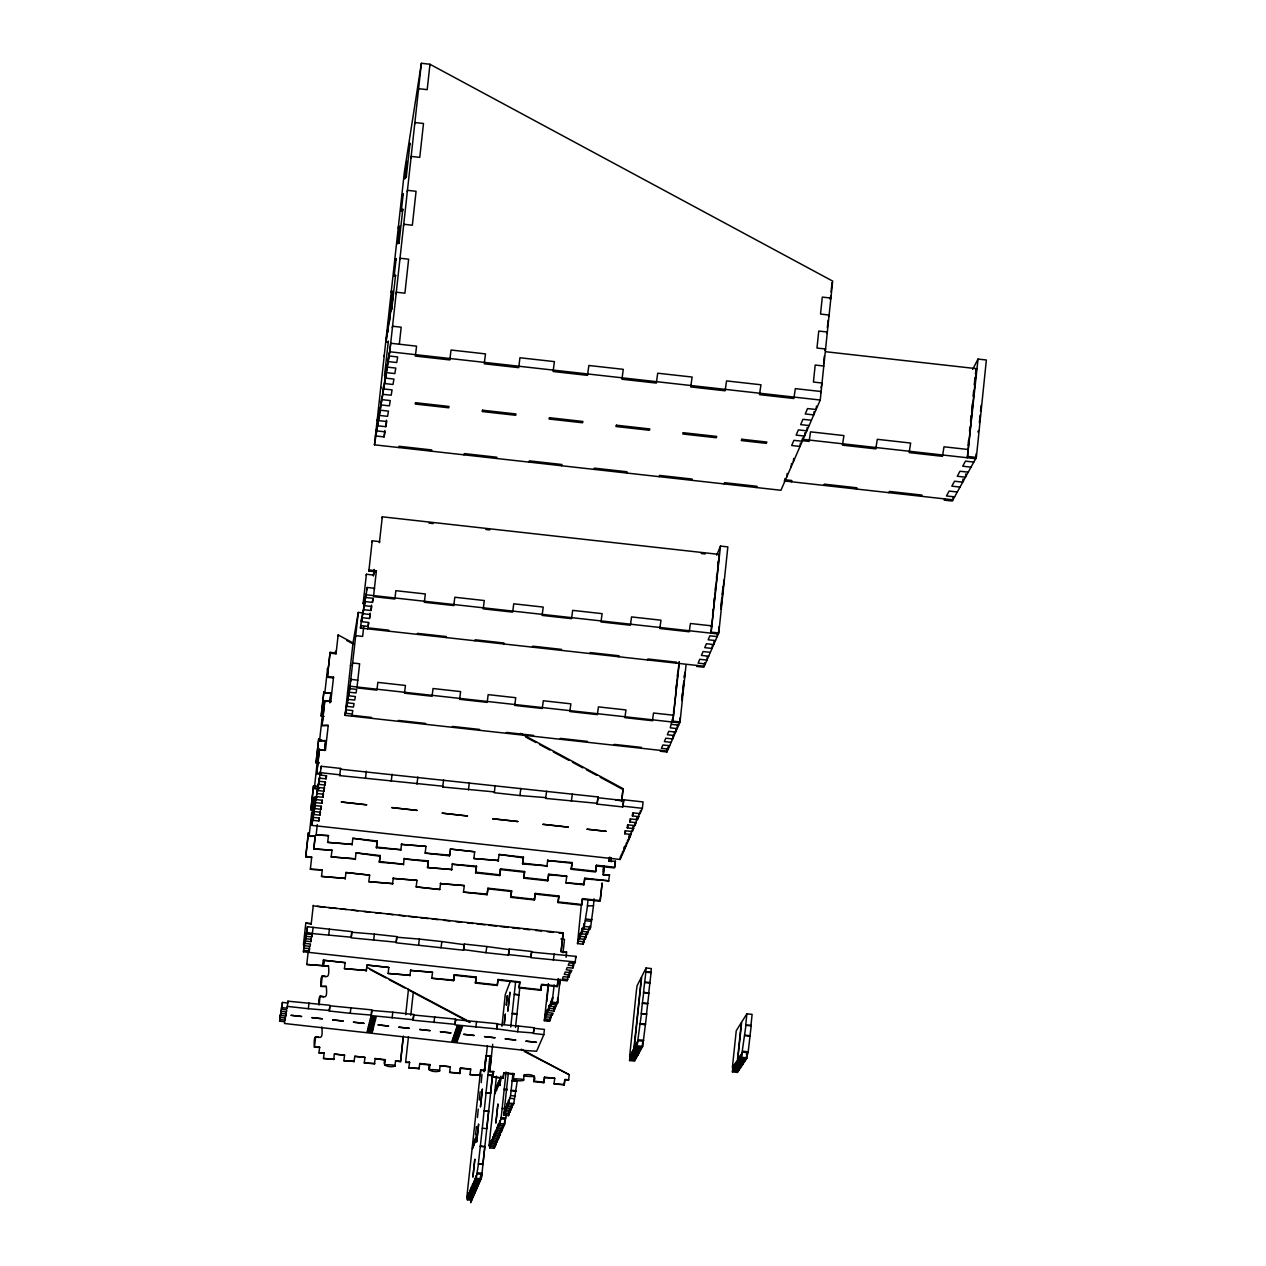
<?xml version="1.0" encoding="UTF-8"?>
<svg xmlns="http://www.w3.org/2000/svg" width="1266" height="1266" viewBox="0 0 1266 1266"><rect width="100%" height="100%" fill="white"/><g stroke="black" fill="none" stroke-linecap="round" stroke-linejoin="round"><path stroke-width="1.5" d="M953.314 496.62L952.982 499.833L784.208 480.953M963.062 478.896L962.73 482.14L954.517 481.222L951.826 486.16L960.008 487.078M968.031 445.379L968.585 439.982M969.914 427.117L969.519 430.994L970.215 429.696M970.516 421.293L971.101 415.47M971.702 409.646L972.304 403.838M973.095 396.147L973.665 390.545M974.234 384.943L975.01 377.474M975.39 373.739L976.482 368.659L825.669 351.726M976.482 368.659L967.335 457.754L978.032 359.069L986.356 360.003L976.371 457.422L952.317 501.035L944.199 500.133L944.863 498.931M965.816 473.911L965.483 477.171L957.238 476.253L959.976 471.253L968.237 472.171M976.181 453.734L975.675 458.688L802.327 439.286M979.346 422.86L980.137 415.09M980.533 411.213L981.134 405.389M784.667 481.697L784.999 478.469M786.819 476.76L787.151 473.516M791.171 466.79L791.503 463.514M793.355 461.742L793.703 458.466M732.397 1071.859L733.014 1070.909L738.157 1071.479L737.524 1072.429L732.397 1071.859L732.919 1066.747L732.381 1067.586L736.242 1030.746L741.354 1022.596L737.477 1059.737M733.014 1070.909L734.169 1064.817L733.631 1069.96L738.79 1070.514L739.423 1069.564L734.264 1068.995L733.631 1069.96M734.264 1068.995L735.419 1062.886L734.881 1068.029L740.056 1068.599L740.689 1067.634L735.514 1067.064L734.881 1068.029M800.365 443.132L800.033 446.439L791.677 445.505L793.893 440.331L802.28 441.264L802.628 437.957M735.514 1067.064L736.685 1060.955L736.147 1066.099L741.322 1066.668L741.955 1065.703L736.78 1065.133L736.147 1066.099M736.78 1065.133L737.951 1059.009L737.413 1064.168L742.588 1064.738L743.221 1063.772L738.046 1063.203L737.413 1064.168M737.793 1059.246L741.67 1022.089L746.893 1013.797L752.115 1014.383L750.912 1025.824L745.69 1025.238L746.893 1013.797M738.046 1063.203L739.217 1057.047L738.679 1062.221L743.87 1062.791L744.503 1061.826L739.312 1061.256L738.679 1062.221M804.891 432.735L804.543 436.074L796.14 435.124L798.387 429.886L806.822 430.836L807.17 427.497M739.312 1061.256L740.483 1055.084L739.945 1060.275L745.152 1060.845L745.801 1059.864L740.578 1059.294L739.945 1060.275M738.79 1070.514L739.138 1067.096M740.578 1059.294L741.765 1053.122L741.227 1058.313L746.434 1058.898L748.19 1051.84L751.244 1025.318L745.69 1025.238M741.227 1058.313L746.022 1024.732M741.322 1066.668L741.67 1063.234M742.588 1064.738L742.952 1061.304M745.152 1060.845L745.516 1057.395M746.434 1058.898L746.987 1053.692L746.339 1054.673M814.117 411.529L813.753 414.9L805.239 413.95L807.55 408.57L816.111 409.519L816.459 406.149M821.064 387.792L822.014 383.012L813.421 382.047L815.193 365.051L823.802 366.016M823.596 363.627L824.372 356.078M827.331 327.783L828.122 320.251M830.686 295.738L830.29 299.504L830.892 298.064L822.299 297.099L820.526 314.079L829.119 315.044L828.518 316.468M831.066 291.971L832.063 282.555M820.241 400.024L832.664 281.099L429.965 64.265L421.372 63.3L404.36 172.113L374.467 444.825L780.932 490.274L820.241 400.024L389.77 351.774L374.467 444.825M547.814 1012.626L553.163 1013.211L552.245 1015.316L546.912 1014.731L549.286 1005.188L548.716 1010.521L554.081 1011.107L554.461 1007.562M554.081 1011.107L555.378 1005.426M432.529 972.272L410.532 970.421L432.529 972.272L431.769 978.254L453.592 980.659L454.352 974.678L476.19 977.083L475.415 983.065L497.237 985.47L498.029 979.488L519.851 981.894L519.044 987.876L540.867 990.281L541.437 984.853L557.262 986.594L558.053 979.156M563.164 932.852L560.965 951.874L566.408 952.475L561.202 951.304L563.164 932.852L313.193 905.87M557.262 986.594L558.29 978.602M612.048 861.56L609.009 861.228L615.387 861.212L614.738 867.257L596.476 865.232L595.558 871.973L571.219 869.283L572.137 862.542L547.529 860.548L571.868 863.238M548.716 1010.521L551.121 1000.915L550.552 1006.264L555.932 1006.866L557.246 1001.153M571.219 869.283L572.137 862.542M550.552 1006.264L552.656 997.339L552.087 1002.704L557.483 1003.305L558.053 997.94L557.436 999.365M560.047 979.188L559.43 985.043M557.483 1003.305L560.173 979.726M563.038 952.839L564.478 939.388L560.885 938.992M566.076 957.333L566.662 951.905M564.177 1084.946L564.715 1079.882L568.75 1079.835L564.937 1079.407L564.177 1084.946L553.986 1083.838L554.745 1078.284L544.57 1077.176L543.81 1082.715L533.635 1081.591C541.278 1069.612 507.666 1076.67 534.173 1076.527M304.03 946.303L304.283 944.879L303.429 951.795L567.247 980.865L568.244 975.833M567.848 979.488L562.326 978.887L563.291 976.624L568.83 977.241L569.415 971.734M568.83 977.241L570.206 971.291M569.811 974.978L564.272 974.361L565.253 972.082L570.808 972.699L571.805 970.421L566.234 969.803L567.215 967.509L572.802 968.126L573.387 962.571M572.802 968.126L574.194 962.113M581.395 904.367L577.502 943.597L583.215 944.23L584.67 938.027M573.799 965.816L568.212 965.198L569.209 962.888L574.811 963.505L576.077 956.384L531.483 952.064L531.087 955.798M464.305 885.583L440.457 883.621L464.305 885.583L463.467 892.119L487.109 894.73L487.948 888.194L511.606 890.805L510.752 897.341L534.379 899.952L535.249 893.416L558.907 896.027L558.021 902.563L581.648 905.174L582.55 898.638L600.274 900.601L602.157 882.972L599.989 901.25L582.281 899.287M476.285 866.878L452.215 864.219L476.491 866.197L475.636 872.86L499.69 875.518L500.561 868.856L524.63 871.53L523.744 878.177L547.798 880.835L548.7 874.189L566.757 876.183L565.839 882.829L583.879 884.823L584.797 878.177L608.851 880.835L584.512 878.841M581.648 905.174L582.55 898.638M583.879 884.823L584.797 878.177M577.502 943.597L580.192 933.058L579.575 938.771L585.319 939.404L586.775 933.153M579.575 938.771L582.281 928.152L581.68 933.881L587.44 934.514L588.912 928.231M581.68 933.881L584.401 923.199L583.784 928.959L589.576 929.608L590.652 927.123L593.469 905.839L587.392 905.823L588.01 900.047M639.108 813.484L638.776 816.665L632.383 815.953L633.68 812.93L640.09 813.642L642.4 808.325L643.081 801.932L623.79 799.795L622.793 806.948L597.077 804.1L598.058 796.947L340.412 769.206L340.554 768.415L321.232 766.278L320.836 768.636M597.077 804.1L598.058 796.947M568.529 1080.294L569.289 1074.755L521.212 1049.213M583.215 944.23L583.61 940.432M583.784 928.959L587.661 905.19M585.509 937.489L585.921 933.691M589.576 929.608L589.988 925.763M595.716 870.47L596.476 865.232M594.007 898.765L593.469 905.839M603.328 869.932L603.74 866.023M603.819 867.305L603.122 871.894M603.186 874.869L609.484 874.853L603.186 874.869L604.088 866.324M603.471 874.189L604.199 867.352M609.009 861.228L609.373 857.762M609.294 860.532L609.674 857.082M608.566 881.5L609.484 874.853M610.94 861.181L611.304 857.778M596.191 865.928L614.437 867.938L615.387 861.212M621.511 801.473L623.094 788.671L520.579 733.362M623.094 788.671L621.812 800.745L615.735 800.08M622.793 806.948L623.79 799.795M313.367 814.165L311.847 825.385L620.118 859.472L620.451 856.417M621.036 857.383L621.369 854.313M622.271 854.566L622.587 851.48M631.354 831.319L631.022 834.452L624.724 833.756L625.056 830.623M623.505 851.733L623.996 847.112M624.739 848.885L625.072 845.799M633.918 825.432L633.586 828.581L627.256 827.885L627.588 824.736M625.974 846.02L626.306 842.934M627.24 843.156L627.556 840.054M636.671 817.915L636.165 822.647L629.803 821.95L630.136 818.785M628.49 840.276L628.98 835.607M629.756 837.364L630.088 834.247M632.383 815.953L632.715 812.772M624.724 833.756L625.99 830.828L632.304 831.525L632.794 826.825M627.256 827.885L628.522 824.926L634.867 825.622L635.2 822.473M629.803 821.95L631.101 818.96L637.463 819.656L637.795 816.491M640.09 813.642L640.422 810.462M629.566 1060.56L630.088 1059.595L635.231 1060.148L634.709 1061.13L629.566 1060.56L630.12 1055.433L629.661 1056.287L636.434 990.297L637.13 985.676L641.435 977.162L633.902 1048.343M630.088 1059.595L631.148 1053.486L630.61 1058.613L635.769 1059.183L636.656 1054.784M630.61 1058.613L632.193 1051.54L631.655 1056.683L636.814 1057.252L637.716 1052.837M631.655 1056.683L633.253 1049.577L632.699 1054.72L637.874 1055.29L638.412 1054.325L633.222 1053.755L632.699 1054.72M633.222 1053.755L634.298 1047.599M633.76 1052.774L634.282 1051.777L639.472 1052.362L638.934 1053.344L633.76 1052.774L641.704 976.64L646.087 967.968L651.31 968.553L650.866 972.715L645.644 972.13L646.087 967.968M634.282 1051.777L635.358 1045.621L634.804 1050.796L640.01 1051.366L640.533 1050.384L635.342 1049.815L634.804 1050.796M635.342 1049.815L636.418 1043.643L635.864 1048.818L641.071 1049.403L641.609 1048.406L636.402 1047.837L635.864 1048.818M660.567 750.406L660.219 751.229L666.945 751.988L667.356 748.143M636.402 1047.837L637.478 1041.649L636.94 1046.84L642.147 1047.409L642.685 1046.428L646.736 1013.797L641.245 1013.734L642.337 1003.337L643.714 992.402L648.936 992.987L646.467 1014.319L642.986 1013.939M668.559 745.737L668.195 749.092L661.453 748.348L662.909 744.978L669.667 745.721M636.94 1046.84L641.514 1013.227M643.445 992.924L645.913 971.592L651.135 972.177L648.667 993.509L643.714 992.402M677.484 725.212L677.12 728.615L670.268 727.855L672.309 719.262M673.496 712.457L673.876 708.818M676.076 688.008L676.487 684.115M677.31 676.313L677.721 672.42M679.13 661.833L672.752 722.063L679.367 662.181M637.874 1055.29L638.238 1051.856M638.934 1053.344L639.298 1049.894M672.99 735.562L672.626 738.933L665.821 738.189L664.365 741.591L671.138 742.335M674.477 732.128L674.113 735.514L667.293 734.755L668.78 731.321L675.617 732.08L675.981 728.678M642.147 1047.409L642.701 1042.219M682.548 692.676L681.709 700.478L683.957 682.026M682.96 688.783L683.782 680.981M684.194 677.073L684.985 672.278L684.368 678.133M680.19 717.695L679.636 722.823L350.207 686.235L345.064 715.385L667.309 751.149M666.945 751.988L680.032 721.952L686.045 664.919M704.656 662.704L704.276 666.264L360.446 628.031L361.665 618.473L361.237 620.894M707.346 656.516L706.966 660.092L699.75 659.285L698.104 663.131L705.289 663.938M711.318 626.86L711.729 622.983M712.552 615.197L713.169 609.373M713.992 601.603L714.404 597.71M715.211 589.94L715.622 586.063M716.445 578.325L716.841 574.511M717.648 566.899L718.249 561.186M382.11 517.905L382.3 516.813L719.294 554.429L710.986 633.158L720.496 546.073L727.839 546.896L718.771 632.968L703.864 667.214L696.68 666.422L697.091 665.473M712.41 644.853L712.03 648.461L704.751 647.638L706.444 643.714L713.739 644.536L714.119 640.913M717.569 632.968L717.189 636.624L709.846 635.801L708.137 639.773L715.464 640.58M720.924 606.303L721.747 598.533M722.158 594.64L722.981 586.87M718.534 632.145L719.104 626.67M720.955 609.168L724.025 580.018L723.582 581.047M405.595 1062.396L409.551 1062.332L405.595 1062.396L408.475 1036.696M410.785 1015.3L413.333 991.927M396.859 936.618L396.258 942.205L351.157 937.837L351.758 932.251L374.372 934.134L396.859 936.618L396.1 942.79L418.571 945.275L419.347 939.087L441.834 941.572L441.043 947.743L463.514 950.228L464.305 944.056L486.777 946.525L485.97 952.697L508.426 955.181L509.249 949.009L531.72 951.478L530.881 957.65L575.476 961.97M427.497 867.542L451.772 869.52L427.497 867.542L428.335 860.88L404.076 858.902L428.145 861.56M427.686 866.862L428.335 860.88M413.618 1015.015L455.649 1019.114L455.095 1024.321L413.048 1020.222L413.776 1014.509L392.824 1012.199L371.745 1010.41L371.175 1015.617L413.207 1019.716L413.776 1014.509M408.855 1067.887L419.204 1068.52L408.855 1067.887L409.551 1062.332M495.101 785.537L494.42 791.93L442.704 787.009L443.606 779.824M419.046 1068.995L419.758 1063.456L429.949 1064.579C422.353 1076.575 455.934 1069.485 429.396 1069.643M416.973 880.361L393.14 878.398L416.973 880.361L416.166 886.896L439.808 889.507L440.631 882.972M425.977 846.384L401.433 844.39L425.977 846.384L425.139 853.126L449.493 855.832L449.984 851.29M449.493 855.832L450.348 849.075L474.703 851.781L473.848 858.522L498.424 860.516L473.848 858.522M433.985 1022.532L434.713 1016.804M429.237 1070.118L429.949 1064.579M451.566 870.201L452.421 863.539M468.452 789.857L469.354 782.689M439.429 1071.242L440.141 1065.687L450.332 1066.811L449.62 1072.365L459.795 1073.473L460.523 1067.934L470.715 1069.058L469.987 1074.597L480.352 1075.245L469.987 1074.597M453.592 980.659L454.352 974.678M455.475 1019.621L497.522 1023.719L496.968 1028.926L454.921 1024.843L455.649 1019.114M463.514 950.228L464.305 944.056M475.636 872.86L476.491 866.197M459.795 1073.473L460.523 1067.934M475.415 983.065L476.19 977.083M487.109 894.73L487.948 888.194M475.842 1027.137L476.586 1021.425M498.187 861.212L499.073 854.471L523.428 857.161L522.542 863.903L547.134 865.912L522.779 863.206M499.69 875.518L500.561 868.856M480.653 1069.833L466.758 1197.905L467.803 1195.452L467.344 1199.788L471.696 1200.263L471.996 1197.367M480.162 1075.72L480.89 1070.166L484.72 1070.593L487.394 1045.653M467.344 1199.788L469.006 1192.635L468.547 1196.987L472.914 1197.462L473.215 1194.566M468.547 1196.987L470.224 1189.803L469.749 1194.17L474.133 1194.645L474.608 1190.277L473.99 1191.702M469.749 1194.17L471.443 1186.954L470.968 1191.338L475.367 1191.812L475.842 1187.429L475.225 1188.853M470.968 1191.338L472.677 1184.074L472.202 1188.473L476.617 1188.964L476.934 1186.02M485.907 1056.16L484.245 1071.716L486.081 1055.733M470.936 1199.82L470.635 1202.7L481.523 1177.697L492.901 1071.732M472.202 1188.473L473.911 1181.178L473.437 1185.593L477.868 1186.084L478.342 1181.669L477.709 1183.124M473.437 1185.593L475.161 1178.266L474.687 1182.697L479.134 1183.188L479.608 1178.757L478.975 1180.213M474.687 1182.697L476.427 1175.339L475.937 1179.785L480.4 1180.276L480.874 1175.829L480.241 1177.301M475.066 1190.325L474.75 1193.237L470.366 1192.762M475.937 1179.785L478.485 1163.834L482.947 1164.324L478.326 1164.214L482.314 1128.196L486.777 1128.686L488.692 1110.883L484.071 1110.788L482.314 1128.196M485.986 1093.001L490.607 1093.08L485.986 1093.001L489.8 1057.442M497.237 985.47L498.029 979.488M484.229 1110.393L486.144 1092.59M476.301 1187.461L475.984 1190.388L471.585 1189.913M489.625 1071.622L493.629 1071.574L489.625 1071.622L491.445 1055.923L486.176 1055.844L491.255 1056.414M489.815 1071.147L492.696 1044.308M494.42 791.93L494.183 792.706L519.915 795.554L520.848 788.386M478.817 1181.684L478.501 1184.644L474.07 1184.153M480.083 1178.773L479.767 1181.732L475.32 1181.241M496.952 1027.707L497.522 1023.719M510.752 897.341L511.606 890.805M477.535 1172.759L481.998 1173.25L481.033 1178.804L476.57 1178.314M482.789 1164.704L484.862 1146.505L480.4 1146.015M490.448 1093.492L492.521 1075.293L488.059 1074.802M513.458 1078.885C539.981 1078.727 506.368 1085.801 514.012 1073.805L503.821 1072.698L503.077 1078.236L492.901 1077.113L493.629 1071.574M508.426 955.181L509.249 949.009M496.478 1076.195L488.977 1146.015L490.164 1143.245L489.673 1147.866L494.294 1148.373L495.307 1143.704M501.969 1026.22L505.245 994.585L510.594 980.533M489.673 1147.866L491.525 1140.065L491.034 1144.686L495.671 1145.208L496.367 1143.609L491.714 1143.103L491.034 1144.686M491.714 1143.103L492.901 1136.852L492.395 1141.505L497.063 1142.011L498.266 1135.76M522.542 863.903L523.428 857.161M492.395 1141.505L494.278 1133.624L493.787 1138.292L498.456 1138.799L499.659 1132.516M500.909 1076.211L499.896 1085.548L500.877 1077.651M493.787 1138.292L495.686 1130.364L495.18 1135.048L499.864 1135.57L501.083 1129.256M494.294 1148.373L494.626 1145.287M495.18 1135.048L497.079 1127.088L496.573 1131.788L501.289 1132.31L502.333 1127.531M523.744 878.177L524.63 871.53M495.671 1145.208L496.177 1140.571L495.481 1142.169M496.573 1131.788L498.503 1123.797L497.997 1128.497L502.713 1129.019L503.773 1124.224M503.077 1078.236L503.821 1072.698M497.063 1142.011L497.396 1138.909M497.997 1128.497L499.928 1120.457L499.421 1125.189L504.169 1125.711L506.353 1114.254M498.456 1138.799L498.788 1135.697M499.421 1125.189L501.178 1117.53L506.068 1072.001M510.752 1026.979L515.626 981.561M499.864 1135.57L500.197 1132.453M501.289 1132.31L501.621 1129.177M509.802 1109.143L508.552 1115.631L503.757 1115.109L508.362 1072.808M503.757 1115.109L505.735 1106.895L505.213 1111.706L510.04 1112.228L511.132 1107.307M504.169 1125.711L504.675 1120.98M505.213 1111.706L507.207 1103.446L506.701 1108.256L511.527 1108.794L512.619 1103.841M519.044 987.876L519.851 981.894M515.515 1027.501L519.772 987.749M506.701 1108.256L508.695 1099.964L508.188 1104.807L513.031 1105.329L513.79 1103.588L517.208 1081.085L512.144 1080.99L517.208 1081.085M508.188 1104.807L510.578 1095.581L512.983 1073.22M508.552 1115.631L509.059 1110.852M496.968 1028.926L517.683 1031.743L518.459 1026.03L534.157 1027.755L533.382 1033.467L543.842 1034.623L544.396 1029.416L533.935 1028.261L533.572 1031.727M513.268 1079.36L514.012 1073.805M510.04 1112.228L510.372 1109.032M534.379 899.952L535.249 893.416M597.378 803.34L545.63 798.403L546.596 791.234M523.444 1080.468L524.203 1074.929M546.88 866.593L547.782 859.851M547.798 880.835L548.7 874.189M540.867 990.281L541.674 984.299L557.499 986.04M533.635 1081.591L534.379 1076.053M550.251 1017.247L549.65 1021.282L544.348 1020.697L548.289 983.745M544.348 1020.697L545.678 1013.623L545.108 1018.908L550.425 1019.494L551.707 1013.876M548.558 984.426L546.706 1001.707M545.108 1018.908L547.482 1009.429L546.912 1014.731M558.021 902.563L558.907 896.027M553.337 960.134L554.176 953.963M571.362 801.251L572.327 794.099M552.087 1002.704L554.16 984.885M543.81 1082.715L544.57 1077.176M543.842 1034.623L536.61 1051.223L526.118 1050.574L284.502 1023.498L284.803 1021.741L279.644 1021.171L280.466 1014.383M279.644 1021.171L281.147 1010.315M279.913 1019.526L285.072 1020.095L285.42 1018.07L280.245 1017.5L281.827 1006.201L281.479 1008.258M280.577 1015.474L285.768 1016.044L286.116 1014.003L280.91 1013.433L281.258 1011.376L286.464 1011.945L286.812 1009.888L281.59 1009.318L282.445 1002.435L287.667 1003.02L287.968 1001.184L329.983 1005.283L329.302 1011.012L350.239 1013.322L371.318 1015.11L371.872 1009.888L329.872 1005.805L329.302 1011.012M285.072 1020.095L285.451 1016.677M285.768 1016.044L286.148 1012.594M281.59 1009.318L281.859 1007.641L287.097 1008.211L287.968 1001.184M305.707 856.845L308.413 832.664L305.707 856.845L311.626 857.493L305.818 856.18M313.826 810.193L310.882 809.86L313.462 786.392L316.532 786.012M316.025 762.939L318.731 738.758L316.025 762.939L318.985 763.271M321.184 716.065L323.874 691.869L321.184 716.065L324.143 716.382M310.882 809.86L313.572 785.68M309.078 836.288L315.218 836.256L309.078 836.288L311.705 812.392M318.842 789.003L314.332 788.496L316.959 764.617M319.57 740.752L325.71 740.657L319.57 740.752L322.197 716.888M324.824 693.056L330.948 692.945L324.824 693.056L327.562 668.432L327.435 669.223M321.263 774.333L316.706 773.827L319.349 749.662L325.441 750.342L328.226 725.418L322.007 725.513L328.226 725.418M322.007 725.513L324.792 700.604L330.869 701.269L324.666 701.38M327.308 677.263L327.435 676.455L333.528 677.136L333.385 677.943L327.308 677.263L330.094 652.338L336.17 653.019L336.044 653.826L329.951 653.161M314.158 797.264L311.389 822.188L314.158 797.264L317.212 797.612M316.706 773.827L319.475 748.902M322.134 724.738L324.792 700.604M327.435 676.455L330.094 652.338M311.847 825.385L314.332 808.278M313.651 814.465L315.297 802.343L314.126 811.522L320.377 812.218L319.871 815.162L313.651 814.465L313.161 817.393L319.38 818.089L318.89 821.001L312.686 820.305M314.617 808.563L320.884 809.259L321.374 806.284L315.107 805.587L316.278 796.361L315.788 799.352M315.107 805.587L315.598 802.597L321.896 803.293L322.403 800.286L316.089 799.59L317.275 790.3L316.785 793.339M316.089 799.59L316.595 796.583L322.909 797.279L323.431 794.241L317.086 793.545L318.288 784.192M317.592 790.49L319.301 778.02L318.098 787.436L324.46 788.132L323.938 791.203L317.592 790.49L317.086 793.545M318.605 784.35L324.982 785.062L325.504 781.961L319.111 781.264L320.314 771.785L319.807 774.903M319.111 781.264L319.618 778.147L326.042 778.859L326.565 775.741L320.14 775.029L321.232 766.278M310.344 869.251L322.292 869.9L310.344 869.251L311.737 856.829M313.778 848.916L331.977 850.23L313.778 848.916L315.092 836.968M324.587 750.596L325.584 741.417M329.825 702.899L330.822 693.721M305.802 923.136L311.278 923.737L305.802 923.136L303.429 944.847M313.905 848.236L315.218 836.256M324.697 749.852L325.71 740.657M329.951 702.124L330.948 692.945M316.152 834.959L328.464 835.607L316.152 834.959L317.291 824.593M330.743 702.06L333.528 677.136M336.044 653.826L338.149 634.946L353.8 643.381M303.429 951.795L303.682 950.37L309.205 950.988L309.632 948.661L304.077 948.06L305.106 940.211L304.695 942.553M304.077 948.06L304.489 945.734L310.043 946.335L310.471 943.993L304.9 943.392L305.929 935.495M304.9 943.392L306.768 930.732M305.328 941.034L310.898 941.651L311.325 939.293L305.739 938.676L307.464 926.744L313.098 927.377L312.37 933.564L351.283 937.236L351.885 931.649L313.098 927.377M318.89 821.001L319.222 817.915M306.15 936.302L311.752 936.919L312.196 934.545L306.578 933.928L307.464 926.744M319.871 815.162L320.377 810.525M320.884 809.259L321.216 806.141M321.896 803.293L322.229 800.175M322.909 797.279L323.431 792.563M323.938 791.203L324.46 786.471M324.982 785.062L325.33 781.897M326.042 778.859L326.391 775.678M306.752 964.486L322.703 965.673L306.752 964.486L308.271 950.988M311.167 924.322L313.303 905.285M308.951 952.396L309.553 946.905M310.898 941.651L311.309 937.948M311.752 936.919L312.164 933.216M321.517 876.436L345.317 878.398L321.517 876.436L322.292 869.9M287.097 1008.211L287.398 1006.407L308.35 1008.701L309.015 1002.973M327.672 842.365L352.185 844.359L327.672 842.365L328.464 835.607M345.064 715.385L352.977 643.175L358.294 612.443L363.453 613.013M442.704 787.009L442.91 786.218L339.715 775.599L340.554 768.415M331.186 856.892L355.414 858.87L331.186 856.892L331.977 850.23M358.294 612.443L349.78 688.625L356.664 689.384L356.015 692.961L349.147 692.201L349.891 685.397L348.53 695.762L355.366 696.522L354.733 700.066L347.897 699.307L348.641 692.534L347.28 702.82L354.084 703.58L353.451 707.077L346.662 706.333L347.406 699.592L345.444 713.28L352.201 714.024L352.818 710.558L346.045 709.815M389.77 351.774L421.372 63.3M322.593 966.227L323.305 960.229L345.143 962.651L344.431 968.632L366.412 970.484L344.431 968.632M314.427 1047.235L319.618 1047.314L314.427 1047.235C312.417 1024.273 324.033 1049.799 321.849 1027.011M319.048 1004.967C317.434 984.726 328.669 1008.796 326.28 986.436L321.089 986.388L326.28 986.436M321.089 986.388C319.111 963.41 330.679 988.968 328.511 966.164L323.305 966.132L328.511 966.164M323.305 966.132L323.859 961.068M314.522 1046.745L315.63 1036.601M319.159 1004.46L320.076 996.01M321.184 985.882L322.308 975.738M323.416 965.61L323.969 960.546M374.23 569.463L373.612 575.049L366.412 574.258L363.105 603.771L363.279 602.774M361.57 621.669L363.057 610.513L361.57 621.669L368.802 622.476L368.089 626.417L360.873 625.626L360.446 628.031M362.978 613.709L364.481 602.458L362.978 613.709L370.258 614.516L369.53 618.504L362.266 617.697M364.386 605.654L365.906 594.324L364.386 605.654L371.713 606.461L370.985 610.497L363.69 609.69M328.669 935.352L329.397 929.165M365.114 601.587L372.441 602.41L373.185 598.312L365.827 597.505L367.108 587.471L374.483 588.294L374.293 589.339M368.849 571.013L369.023 569.969L376.398 570.776L376.208 571.836L368.849 571.013L372.22 540.788L379.594 541.611L379.404 542.671L382.3 516.813M375.337 436.786L376.809 427.908L375.923 435.995L384.104 436.912L384.817 430.44M363.69 626.749L362.646 636.418L355.746 635.659L355.588 636.592M384.104 436.912L384.959 431.817L376.746 430.899L378.487 417.622L377.6 425.772L385.829 426.689L386.541 420.185M318.969 1052.869L324.159 1052.948L318.969 1052.869L319.618 1047.314M373.423 576.077L374.04 570.475M368.089 626.417L368.485 622.84M399.328 344.225L401.18 327.198L392.571 326.232L392.333 327.672M369.53 618.504L370.115 613.124M370.985 610.497L371.571 605.085M372.441 602.41L372.837 598.771M376.398 570.776L373.502 596.634L394.865 599.008L395.862 590.684L425.344 593.96L424.316 602.284L453.782 605.559L454.81 597.251L484.277 600.527L483.232 608.851L512.667 612.127L513.743 603.803L543.209 607.094L542.117 615.403L571.552 618.678L572.659 610.37L602.11 613.646L600.97 621.954L630.405 625.23L631.544 616.922L660.994 620.198L659.823 628.506L689.242 631.781L690.413 623.489L711.761 625.863M323.51 1058.503L333.813 1059.136L323.51 1058.503L324.159 1052.948M345.191 879.047L345.966 872.511L369.64 875.123L368.849 881.658L392.666 883.621L368.849 881.658M352.043 845.055L352.85 838.298L377.221 840.988L376.413 847.745L400.942 849.739L376.572 847.049M355.271 859.551L356.062 852.888L380.164 855.547L379.357 862.225L403.601 864.203L379.515 861.545M333.702 1059.626L334.366 1054.072L344.558 1055.195L343.893 1060.75L354.211 1061.383L343.893 1060.75M365.463 778.448L366.317 771.263M350.239 1013.322L350.935 1007.594M376.413 847.745L377.221 840.988M354.084 1061.858L354.765 1056.303L364.956 1057.427L364.276 1062.981L374.594 1063.63L364.276 1062.981M366.27 971.038L366.998 965.056L388.836 967.461L388.108 973.443L410.089 975.295L388.108 973.443M379.357 862.225L380.164 855.547M373.628 940.322L374.372 934.134M391.226 781.296L392.096 774.127M372.489 1031.252L367.346 1030.682L367.077 1031.679L372.236 1032.249L372.869 1027.834M392.507 884.285L393.315 877.734M374.467 1064.105L375.147 1058.55L385.355 1059.674C377.774 1071.669 411.355 1064.579 384.801 1064.753M400.768 850.435L401.607 843.694M403.427 864.884L404.25 858.221M384.658 1065.228L385.355 1059.674M416.957 784.145L417.843 776.976M392.112 1017.927L392.824 1012.199M394.85 1066.336L395.546 1060.797L400.642 1061.351L403.379 1036.126M395.546 1060.797L400.499 1061.826L403.237 1036.617M405.706 1014.699L408.459 989.332M409.931 975.849L410.69 969.867M406.592 162.649L406.829 161.162L404.819 178.87L405.057 177.382M401.733 196.103L401.955 194.663M409.804 144.704L410.042 143.169L406.196 177.588L406.433 176.085M418.35 90.297L418.603 88.667L427.196 89.649L429.965 64.265L429.712 65.911M403.047 195.091L403.268 193.619L401.259 211.327L401.496 209.855M398.22 228.117L398.442 226.693M414.631 124.131L414.884 122.533L423.493 123.498L419.774 157.38L411.181 156.414L410.928 157.981M399.486 227.564L399.708 226.108L397.698 243.8L397.935 242.36M394.707 260.147L394.929 258.755M402.588 210.504L402.825 209.032L398.98 243.452L399.217 241.996M395.926 260.052L396.147 258.628L394.137 276.305L394.359 274.896M391.194 292.209L391.416 290.832M407.209 191.862L407.462 190.327L416.071 191.293L412.352 225.237L403.743 224.256L403.506 225.775M392.365 292.557L392.587 291.164L390.577 308.825L390.798 307.448M387.681 324.302L387.887 322.941M395.372 276.431L395.593 275.007L391.748 309.426L391.969 308.018M335.411 652.037L335.537 651.23M338.022 635.769L338.149 634.946M314.332 788.496L318.969 788.275M384.152 356.411L384.373 355.081M399.787 259.704L400.024 258.232L408.633 259.198L404.914 293.19L396.29 292.224L396.052 293.68M380.639 388.535L380.844 387.238M388.124 342.453L388.346 341.076L384.5 375.496L384.722 374.15M377.11 420.692L377.315 419.41M282.16 1004.128L282.445 1002.435M320.14 775.029L320.52 772.671L339.858 774.808L339.715 775.599M385.829 426.689L386.716 421.531L378.439 420.613L380.196 407.225L379.294 415.422L387.586 416.34L388.472 411.118L380.164 410.2L381.936 396.685L381.019 404.93L389.374 405.864L390.276 400.578L381.889 399.629L383.677 386.003L382.775 394.312L391.178 395.245L392.08 389.881L383.661 388.947L385.465 375.179L384.548 383.535L392.998 384.484L393.932 379.056L385.434 378.107L387.269 364.212L386.336 372.631L394.85 373.581L395.783 368.074L387.254 367.124L389.089 353.103L388.156 361.57L396.733 362.535L397.682 356.949L389.073 355.983L390.703 343.26L416.561 346.156L415.375 356.078L449.826 359.94L451.028 350.017L485.495 353.894L484.261 363.801L518.696 367.662L519.946 357.756L554.397 361.617L553.115 371.508L587.535 375.369L588.848 365.478L623.283 369.34L621.938 379.23L656.342 383.076L657.703 373.201L692.122 377.046L690.73 386.937L725.117 390.798L726.542 380.908L760.945 384.769L759.505 394.644L793.877 398.505L795.333 388.63L821.128 391.511L820.542 392.887M350.492 665.9L350.65 664.998M366.238 575.27L366.412 574.258M372.03 541.848L372.22 540.788M347.564 692.644L347.707 691.774M352.581 663.906L352.755 662.988L359.639 663.764L356.933 687.897L376.92 690.128L377.854 682.39L405.436 685.46L404.503 693.182L432.07 696.253L433.019 688.514L460.602 691.584L459.621 699.307L487.188 702.361L488.17 694.638L515.737 697.708L514.74 705.431L542.275 708.485L543.304 700.763L570.871 703.833L569.827 711.539L597.362 714.61L598.422 706.887L625.974 709.941L624.898 717.664L652.433 720.718L653.509 713.011L673.48 715.227M345.792 708.707L346.172 706.57M350.524 681.788L350.951 679.399L357.851 680.174M366.634 590.209L367.108 587.471M365.827 597.505L366.301 594.783L718.344 633.981M398.885 447.563L399.106 446.297L431.674 449.936L431.437 451.202M312.37 933.564L306.847 932.346M351.806 716.145L351.964 715.274L371.555 717.458L371.381 718.313M367.646 628.822L367.836 627.841L388.725 630.167L388.535 631.148M308.35 1008.701L329.413 1010.49M323.305 960.229L345.143 962.651M345.966 872.511L369.64 875.123M352.85 838.298L377.062 841.7M356.062 852.888L380.006 856.243M398.363 721.303L398.553 720.449L425.55 723.44L425.344 724.294M417.321 634.345L417.543 633.38L446.344 636.576L446.123 637.558M463.973 454.826L464.258 453.592L496.81 457.232L496.509 458.466M334.366 1054.072L344.558 1055.195M366.998 965.056L388.836 967.461M354.765 1056.303L364.956 1057.427M452.326 727.285L452.548 726.447L479.545 729.438L479.292 730.292M474.908 640.754L475.161 639.789L503.963 642.986L503.678 643.951M416.166 886.896L439.808 889.507M425.139 853.126L449.683 855.136M529.046 462.106L529.378 460.871L561.93 464.511L561.566 465.746M375.147 1058.55L385.212 1060.148M419.347 939.087L396.717 937.204M418.571 945.275L441.043 947.743M450.348 849.075L474.703 851.781M441.834 941.572L464.116 944.642M431.769 978.254L453.766 980.106M506.273 733.283L506.527 732.428L533.508 735.419L533.223 736.274M532.464 647.163L532.749 646.182L561.534 649.395L561.218 650.36M463.467 892.119L487.315 894.081M594.086 469.385L594.466 468.151L627.002 471.775L626.591 473.009M499.073 854.471L523.19 857.857M519.915 795.554L545.899 797.627L545.63 798.403M440.141 1065.687L450.332 1066.811M486.777 946.525L509.027 949.595M485.97 952.697L463.704 949.642M560.189 739.265L560.49 738.41L587.456 741.401L587.139 742.256M589.988 653.557L590.32 652.591L619.106 655.788L618.742 656.753M659.095 476.649L659.539 475.415L692.059 479.054L691.6 480.289M449.62 1072.365L459.969 1073.014M470.715 1069.058L460.349 1068.409M480.89 1070.166L484.72 1070.593M481.982 1074.343L481.207 1082.636M614.089 745.247L614.421 744.408L641.387 747.399L641.039 748.238M647.496 659.95L647.875 659L676.645 662.197L676.25 663.147M480.115 1091.735L479.339 1100.043M566.757 876.183L548.447 874.853M565.839 882.829L584.164 884.159M724.089 483.913L724.579 482.694L757.084 486.318L756.577 487.552M478.247 1109.127L477.472 1117.451M492.901 1077.113L503.282 1077.762M476.38 1126.534L475.589 1134.858M518.459 1026.03L497.332 1024.226M517.683 1031.743L533.587 1032.961M716.746 555.173L720.496 546.073M718.851 555.473L719.294 554.429M826.745 333.449L827.347 332.024L818.754 331.059L816.981 348.055L825.574 349.005L824.973 350.413M674.841 699.718L675.221 698.832M502.016 1108.462L505.371 1108.383M553.733 1007.894L554.192 1006.834M575.413 957.919L576.077 956.384M620.118 859.472L631.022 834.452M632.304 831.525L633.586 828.581M634.867 825.622L636.165 822.647M637.463 819.656L638.776 816.665M791.361 481.76L791.899 480.526L784.73 479.735M823.85 485.4L824.419 484.166L856.94 487.806L856.354 489.024M554.745 1078.284L544.348 1077.635M553.986 1083.838L564.399 1084.487M569.289 1074.755L524.44 1051.524M888.827 492.664L889.444 491.445L921.965 495.085L921.316 496.288M972.668 369.356L978.032 359.069M977.843 431.928L978.555 430.63M673.132 721.177L680.032 721.952M671.755 724.374L678.639 725.133M323.764 692.644L326.707 692.977M318.605 739.486L321.564 739.819M319.349 749.662L323.922 750.168M316.152 762.211L319.111 762.543M597.758 797.707L623.473 800.555M623.109 806.189L642.4 808.325M316.816 773.083L321.39 773.589M313.462 786.392L316.405 786.724M310.993 809.164L313.952 809.496M571.488 868.603L595.843 871.293M500.339 869.536L524.393 872.195M475.842 872.179L499.928 874.838M523.997 877.512L548.067 880.171M487.742 888.843L511.385 891.47M535.012 894.081L558.638 896.676M510.973 896.692L534.632 899.303M558.274 901.914L581.917 904.525M586.174 919.053L591.997 919.702M585.478 920.714L591.269 921.347M584.86 926.49L590.652 927.123M582.724 931.428L588.5 932.061M317.086 906.314L324.903 907.168M328.796 907.595L336.598 908.466M340.507 908.893L346.362 909.542M352.217 910.175L358.072 910.824M363.912 911.473L369.767 912.121M375.622 912.77L381.477 913.419M387.333 914.052L393.188 914.701M399.043 915.35L404.898 915.998M408.791 916.426L416.593 917.28M420.502 917.723L428.304 918.578M432.212 919.005L438.068 919.654M443.923 920.303L449.762 920.952M455.618 921.601L461.473 922.234M467.328 922.882L473.183 923.531M477.076 923.958L484.894 924.829M488.787 925.256L496.589 926.111M500.497 926.554L508.299 927.408M512.208 927.836L520.01 928.706M523.918 929.133L529.758 929.782M535.613 930.415L541.468 931.064M547.323 931.713L553.179 932.362M559.034 933.01L562.927 933.438M580.619 936.334L586.38 936.967M578.53 941.192L584.259 941.825M508.647 954.596L531.119 957.08M644.805 982.005L650.044 982.574M644.536 982.527L649.759 983.112M454.178 975.231L476 977.637M497.823 980.042L519.63 982.448M475.605 982.511L497.443 984.916M519.266 987.322L541.088 989.727M642.606 1002.814L647.844 1003.384M642.337 1003.337L647.559 1003.906M322.197 976.26L325.599 976.64M552.308 1002.166L557.705 1002.767M551.47 1004.128L556.866 1004.729M549.634 1008.401L554.999 1008.986M640.406 1023.64L645.628 1024.21M744.93 1035.145L750.152 1035.73M640.137 1024.147L645.359 1024.732M744.598 1035.651L749.82 1036.221M512.366 1013.259L517.114 1013.781M546.01 1016.82L551.327 1017.405M512.176 1013.718L516.939 1014.24M544.57 1020.19L549.871 1020.776M319.981 996.532L323.368 996.896M638.491 1039.766L643.714 1040.335M742.968 1051.271L748.19 1051.84M638.017 1040.636L643.239 1041.222M742.414 1052.125L747.62 1052.711M637.463 1045.843L642.685 1046.428M741.86 1057.332L747.082 1057.901M632.177 1055.702L637.352 1056.271M631.133 1057.648L636.292 1058.218M315.535 1037.091L318.937 1037.455M419.6 1063.931L429.791 1065.054M503.631 1073.157L513.806 1074.28M487.885 1075.214L492.347 1075.704M533.841 1081.132L544.032 1082.24M504.232 1089.061L507.413 1089.409M504.058 1089.504L507.223 1089.852M511.29 1090.263L516.164 1090.801M511.1 1090.706L515.974 1091.245M510.578 1095.581L515.452 1096.103M509.454 1098.208L514.312 1098.746M508.932 1103.066L513.79 1103.588M507.444 1106.531L512.287 1107.07M505.957 1109.981L510.784 1110.519M484.071 1110.788L488.534 1111.279M504.485 1113.415L509.296 1113.938M501.178 1117.53L505.941 1118.052M500.64 1118.796L505.387 1119.302M500.133 1123.528L504.881 1124.05M498.709 1126.851L503.441 1127.373M497.285 1130.142L502.001 1130.665M495.876 1133.418L500.576 1133.94M494.484 1136.678L499.168 1137.185M493.091 1139.891L497.76 1140.413M490.353 1146.284L494.974 1146.79M480.241 1146.395L484.704 1146.885M477.045 1173.867L481.507 1174.357M472.819 1187.033L477.235 1187.524M469.148 1195.579L473.516 1196.069M467.945 1198.396L472.297 1198.87M811.427 420.249L802.945 419.299L800.666 424.616L809.116 425.55M968.189 449.509L944.009 446.787L942.474 456.33L909.146 452.595L910.65 443.053L877.291 439.318L875.803 448.86L842.46 445.141L843.916 435.583L810.541 431.848L809.116 441.407L801.774 440.584M968.031 456.488L976.371 457.422M973.807 462.074L965.483 461.14L962.714 466.205L971.006 467.138M957.302 491.983L949.152 491.081L946.477 495.955L954.611 496.858M429.095 523.143L433.019 523.586M485.875 529.489L489.784 529.916M701.237 553.511L705.146 553.954M711.413 632.161L718.771 632.968M710.337 652.354L703.073 651.547L701.411 655.424L708.644 656.231M366.887 967.256L469.987 1022.01M370.21 969.614L385.798 977.89M389.263 979.726L404.851 988.002M408.317 989.838L469.797 1022.501M346.71 640.454L353.657 644.188M525.548 736.939L535.977 742.556M539.443 744.44L549.855 750.058M553.337 751.925L568.956 760.36M572.438 762.227L582.851 767.861M586.332 769.728L596.745 775.346M600.211 777.229L622.793 789.398M473.025 1144.353L472.55 1148.673L473.516 1143.135L473.025 1144.353M474.133 1141.647L473.658 1145.983L474.734 1140.144L474.133 1141.647M475.351 1138.64L474.892 1142.992L475.969 1137.137L475.351 1138.64M476.602 1135.618L476.127 1139.986L477.092 1134.383L476.602 1135.618M474.813 1159.371L472.93 1176.921L474.813 1159.371M478.595 1124.287L476.696 1141.821L478.595 1124.287M482.362 1089.235L480.479 1106.753L482.362 1089.235M495.671 1088.997L495.18 1093.602L496.225 1087.636L495.671 1088.997M496.921 1085.943L496.43 1090.564L497.617 1084.25L496.921 1085.943M505.324 1014.272L504.327 1023.498L505.324 1014.272M507.302 995.788L506.321 1005.03L507.302 995.788M498.313 1082.541L497.823 1087.178L499.01 1080.832L498.313 1082.541M499.706 1079.123L499.215 1083.775L500.292 1077.73L499.706 1079.123M497.902 1104.205L495.892 1122.863L497.902 1104.205M509.897 992.37L507.903 1010.98L509.897 992.37M386.89 334.303L386.003 342.358L387.602 329.92L386.89 334.303M388.472 324.492L387.586 332.594L389.358 319.016L388.472 324.492M390.245 313.525L389.342 321.675L391.131 307.986L390.245 313.525M392.033 302.416L391.131 310.613L392.761 297.858L392.033 302.416M291.18 1015.332L301.561 1016.487L291.18 1015.332M341.377 802.011L366.602 804.796L341.377 802.011M415.517 402.715L415.264 404.044L448.734 407.794L449.003 406.465L415.517 402.715M311.942 1017.627L322.339 1018.766L311.942 1017.627M332.721 1019.905L343.102 1021.045L332.721 1019.905M391.811 807.597L417.036 810.382L391.811 807.597M482.504 410.216L482.188 411.545L515.658 415.28L515.974 413.966L482.504 410.216M353.499 1022.2L363.88 1023.339L353.499 1022.2M367.852 1028.688L367.599 1029.685L372.758 1030.255L373.011 1029.258L367.852 1028.688M368.359 1026.679L368.105 1027.691L373.28 1028.261L373.533 1027.248L368.359 1026.679M368.881 1024.669L368.612 1025.682L373.802 1026.251L374.056 1025.238L368.881 1024.669M369.387 1022.643L369.134 1023.656L374.325 1024.226L374.594 1023.213L369.387 1022.643M369.909 1020.602L369.656 1021.63L374.847 1022.2L375.116 1021.187L369.909 1020.602M370.432 1018.576L370.163 1019.589L375.385 1020.159L375.654 1019.146L370.432 1018.576M370.954 1016.519L370.685 1017.548L375.907 1018.117L376.176 1017.089L370.954 1016.519M378.154 1024.906L388.535 1026.046L378.154 1024.906M442.245 813.168L467.439 815.969L442.245 813.168M549.46 417.717L549.096 419.03L582.534 422.765L582.93 421.467L549.46 417.717M398.917 1027.185L409.298 1028.34L398.917 1027.185M419.679 1029.48L430.06 1030.619L419.679 1029.48M492.648 818.754L517.841 821.539L492.648 818.754M616.384 425.202L615.972 426.515L649.411 430.25L649.838 428.952L616.384 425.202M440.441 1031.758L450.807 1032.898L440.441 1031.758M452.389 1040.051L452.057 1041.032L457.2 1041.601L457.548 1040.605L452.389 1040.051M453.07 1038.057L452.737 1039.054L457.896 1039.623L458.245 1038.626L453.07 1038.057M453.766 1036.079L453.418 1037.076L458.593 1037.645L458.941 1036.648L453.766 1036.079M454.447 1034.085L454.098 1035.082L459.289 1035.651L459.637 1034.654L454.447 1034.085M455.143 1032.075L454.795 1033.072L459.985 1033.657L460.333 1032.645L455.143 1032.075M455.823 1030.065L455.491 1031.078L460.682 1031.648L461.03 1030.635L455.823 1030.065M456.52 1028.039L456.171 1029.052L461.394 1029.622L461.742 1028.609L456.52 1028.039M457.232 1026.014L456.868 1027.027L462.09 1027.596L462.454 1026.584L457.232 1026.014M463.783 1034.322L474.164 1035.477L463.783 1034.322M543.035 824.324L568.228 827.125L543.035 824.324M683.292 432.703L682.833 434.001L716.24 437.735L716.73 436.438L683.292 432.703M484.546 1036.617L494.911 1037.756L484.546 1036.617M514.392 994.316L519.155 994.839L514.392 994.316M587.107 829.214L606.003 831.303L587.107 829.214M741.813 439.255L741.29 440.536L766.341 443.353L766.88 442.056L741.813 439.255M505.292 1038.895L515.658 1040.035L505.292 1038.895M526.039 1041.174L536.404 1042.314L526.039 1041.174"/></g></svg>
